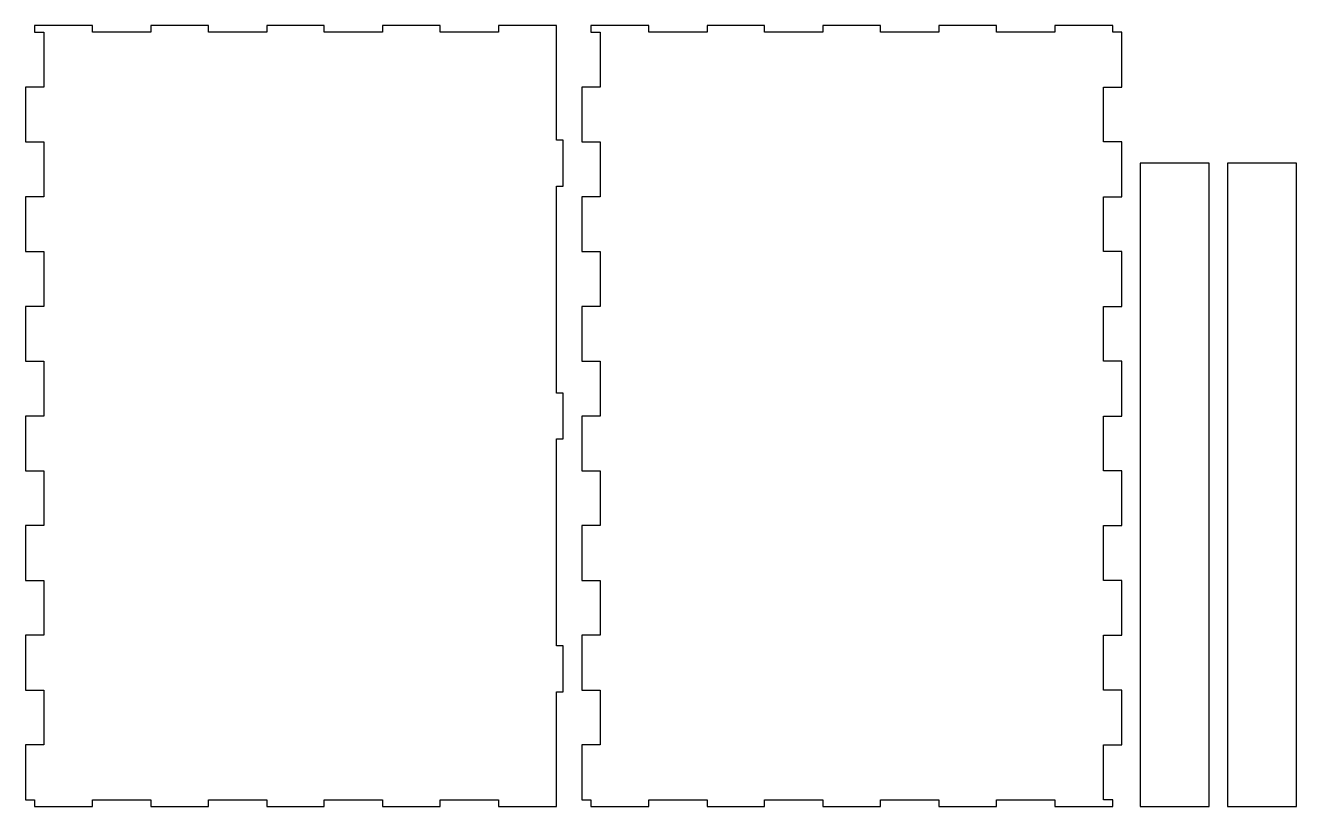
# Model space of a CAD drawing. Header units: millimetres. Extents: x 20 to 573, y 20 to 360.
import ezdxf

# ---------------------------------------------------------------- set-up
doc = ezdxf.new("R2010")
doc.units = ezdxf.units.MM
doc.layers.add('CORTE', color=7, linetype='CONTINUOUS')

msp = doc.modelspace()

# ---------------------------------------------------------------- linework, layer by layer
at = {"layer": 'CORTE'}
for points in [[(251, 20), (251, 70), (254, 70), (254, 90), (251, 90), (251, 180), (254, 180), (254, 200), (251, 200), (251, 290), (254, 290), (254, 310), (251, 310), (251, 360), (225.852778, 360), (225.852778, 357), (200.480556, 357), (200.480556, 360), (175.408333, 360), (175.408333, 357), (150.036111, 357), (150.036111, 360), (124.963889, 360), (124.963889, 357), (99.591667, 357), (99.591667, 360), (74.519444, 360), (74.519444, 357), (49.147222, 357), (49.147222, 360), (24, 360), (24, 357), (28, 357), (28, 333.142857), (20, 333.142857), (20, 309.285714), (28, 309.285714), (28, 285.428571), (20, 285.428571), (20, 261.571429), (28, 261.571429), (28, 237.714286), (20, 237.714286), (20, 213.857143), (28, 213.857143), (28, 190), (20, 190), (20, 166.142857), (28, 166.142857), (28, 142.285714), (20, 142.285714), (20, 118.428571), (28, 118.428571), (28, 94.571429), (20, 94.571429), (20, 70.714286), (28, 70.714286), (28, 46.857143), (20, 46.857143), (20, 23), (24, 23), (24, 20), (49.147222, 20), (49.147222, 23), (74.519444, 23), (74.519444, 20), (99.591667, 20), (99.591667, 23), (124.963889, 23), (124.963889, 20), (150.036111, 20), (150.036111, 23), (175.408333, 23), (175.408333, 20), (200.480556, 20), (200.480556, 23), (225.852778, 23), (225.852778, 20)], [(467.852778, 20), (493, 20), (493, 23), (489, 23), (489, 46.857143), (497, 46.857143), (497, 70.714286), (489, 70.714286), (489, 94.571429), (497, 94.571429), (497, 118.428571), (489, 118.428571), (489, 142.285714), (497, 142.285714), (497, 166.142857), (489, 166.142857), (489, 190), (497, 190), (497, 213.857143), (489, 213.857143), (489, 237.714286), (497, 237.714286), (497, 261.571429), (489, 261.571429), (489, 285.428571), (497, 285.428571), (497, 309.285714), (489, 309.285714), (489, 333.142857), (497, 333.142857), (497, 357), (493, 357), (493, 360), (467.852778, 360), (467.852778, 357), (442.480556, 357), (442.480556, 360), (417.408333, 360), (417.408333, 357), (392.036111, 357), (392.036111, 360), (366.963889, 360), (366.963889, 357), (341.591667, 357), (341.591667, 360), (316.519444, 360), (316.519444, 357), (291.147222, 357), (291.147222, 360), (266, 360), (266, 357), (270, 357), (270, 333.142857), (262, 333.142857), (262, 309.285714), (270, 309.285714), (270, 285.428571), (262, 285.428571), (262, 261.571429), (270, 261.571429), (270, 237.714286), (262, 237.714286), (262, 213.857143), (270, 213.857143), (270, 190), (262, 190), (262, 166.142857), (270, 166.142857), (270, 142.285714), (262, 142.285714), (262, 118.428571), (270, 118.428571), (270, 94.571429), (262, 94.571429), (262, 70.714286), (270, 70.714286), (270, 46.857143), (262, 46.857143), (262, 23), (266, 23), (266, 20), (291.147222, 20), (291.147222, 23), (316.519444, 23), (316.519444, 20), (341.591667, 20), (341.591667, 23), (366.963889, 23), (366.963889, 20), (392.036111, 20), (392.036111, 23), (417.408333, 23), (417.408333, 20), (442.480556, 20), (442.480556, 23), (467.852778, 23)], [(535, 300), (505, 300), (505, 20), (535, 20)], [(573, 300), (543, 300), (543, 20), (573, 20)]]:
    msp.add_lwpolyline(points, close=True, dxfattribs=at)

doc.saveas('drawing.dxf')
